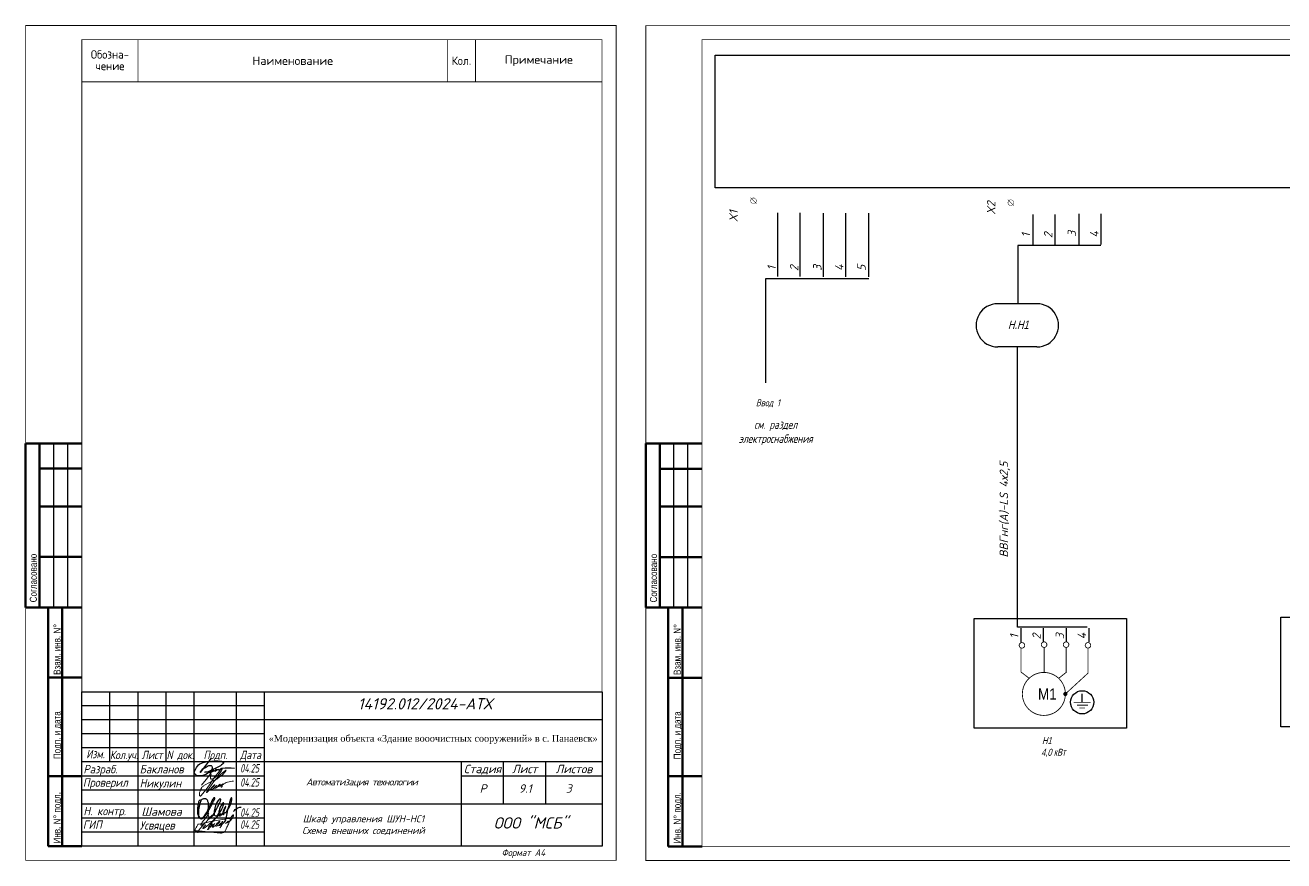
# Model space of a CAD drawing. Header units: millimetres. Extents: x 1463 to 10524, y 7125 to 13164.
# Drawn here: x 3421.7 to 3869.3, y 7928.4 to 8225.7 of the extents above; entities that cross this region are included whole.
import ezdxf
from ezdxf.enums import TextEntityAlignment as Align

# ---------------------------------------------------------------- set-up
doc = ezdxf.new("R2010")
doc.units = ezdxf.units.MM
doc.header["$LTSCALE"] = 4
doc.set_wipeout_variables(frame=1)
doc.linetypes.add('DASHED', pattern=[0.75, 0.5, -0.25])
doc.linetypes.add('SolidLine', pattern=[0])
for name, color, linetype, lineweight in [('25', 6, 'Continuous', 25), ('60', 7, 'Continuous', 60), ('SHTAMP', 7, 'SolidLine', 25), ('Логотип', 7, 'Continuous', 20)]:
    doc.layers.add(name, color=color, linetype=linetype, lineweight=lineweight)
doc.layers.add('SYMS', color=7, linetype='Continuous')
doc.layers.add('Текст', color=2, linetype='Continuous')
doc.styles.add('Geniso25.100.15', font='geniso.shx', dxfattribs={"oblique": 15, "height": 2.5})
doc.styles.add('GOST 2.304', font='ARIALN.TTF', dxfattribs={"height": 3.5})
doc.styles.add('ISOCPEUR', font='isocpeui.ttf')
doc.styles.add('SC', font='wromrusc.shx', dxfattribs={"width": 0.8, "height": 2.5})
doc.styles.add('Simplex00.10.00', font='simplex.shx')
doc.styles.add('Simplex30.100.00', font='simplex.shx', dxfattribs={"height": 3})
doc.styles.add('ГОСТ', font='isocpeur.ttf', dxfattribs={"oblique": 15})

# ---------------------------------------------------------------- blocks, each defined once
blk = doc.blocks.new('Формат А4')
at = {"color": 0, "linetype": 'Continuous', "const_width": 0.3}
for points in [[(0, 0), (210, 0), (210, -297), (0, -297)], [(20, -292), (20, -5), (205, -5), (205, -292)]]:
    blk.add_lwpolyline(points, close=True, dxfattribs=at)
at = {"color": 0, "linetype": 'Continuous', "style": 'Geniso25.100.15', "oblique": 15}
blk.add_text('Формат А4', height=2.5, dxfattribs=at).set_placement((177, -294.2500000000001), align=Align.MIDDLE_CENTER)
blk = doc.blocks.new('*U12')
at = {"color": 0, "linetype": 'Continuous', "lineweight": -2, "const_width": 0.3}
blk.add_lwpolyline([(0, -15), (185, -15), (185, 0), (0, 0)], close=True, dxfattribs=at)
at = {"color": 0, "linetype": 'Continuous', "lineweight": -2, "ltscale": 0.85, "const_width": 0.3}
for points in [[(20, 0), (20, -15)], [(130, 0), (130, -15)], [(140, 0), (140, -15)]]:
    blk.add_lwpolyline(points, dxfattribs=at)
at = {"color": 0, "linetype": 'Continuous', "ltscale": 10, "style": 'Simplex30.100.00', "width": 0.9}
for s, p in [('Обозна-', (10, -5.262612777097956)), ('чение', (10, -9.37419068301665)), ('Кол.', (135, -7.5))]:
    blk.add_text(s, height=3, dxfattribs=at).set_placement(p, align=Align.MIDDLE)
at = {"color": 0, "linetype": 'Continuous', "ltscale": 10, "style": 'Simplex30.100.00'}
for s, p in [('Наименование', (75, -7.5)), ('Примечание', (162.5, -7.5))]:
    blk.add_text(s, height=3, dxfattribs=at).set_placement(p, align=Align.MIDDLE)
blk = doc.blocks.new('Формат А3')
at = {"color": 0, "linetype": 'Continuous', "const_width": 0.3}
for points in [[(-420, 297), (0, 297), (0, 0), (-420, 0)], [(-400, 5), (-400, 292), (-5, 292), (-5, 5)]]:
    blk.add_lwpolyline(points, close=True, dxfattribs=at)
at = {"color": 0, "linetype": 'Continuous', "style": 'Simplex00.10.00', "oblique": 15}
blk.add_text('Формат А3', height=2.5, dxfattribs=at).set_placement((-33.66666878915612, 2.749999999999886), align=Align.MIDDLE_CENTER)
blk = doc.blocks.new('Клеммное соединение')
at = {"linetype": 'Continuous'}
blk.add_wipeout([(-8.673617379884035e-19, -1), (-0.43588989435403386, -0.9000000000000341), (-0.5999999999999659, -0.8000000000000114), (-0.7141428428543009, -0.6999999999999886), (-0.8000000000000115, -0.6000000000000227), (-0.8660254037844196, -0.5), (-0.9165151389911442, -0.4000000000000341), (-0.9539392014169152, -0.30000000000001137), (-0.9797958971132631, -0.19999999999998863), (-0.9949874371066016, -0.10000000000002274), (-0.9949874371066016, 0), (-0.9949874371066016, 0.0999999999999659), (-0.9797958971132631, 0.19999999999998863), (-0.9539392014169152, 0.30000000000001137), (-0.9165151389912013, 0.39999999999997726), (-0.8660254037844196, 0.5), (-0.8000000000000115, 0.5999999999999659), (-0.7141428428543009, 0.6999999999999886), (-0.5999999999999659, 0.8000000000000114), (-0.43588989435409087, 0.8999999999999773), (-8.673617379884035e-19, 1), (0.43588989435409076, 0.8999999999999773), (0.599999999999966, 0.8000000000000114), (0.7141428428543007, 0.6999999999999886), (0.8000000000000114, 0.5999999999999659), (0.8660254037844197, 0.5), (0.9165151389912012, 0.39999999999997726), (0.9539392014169151, 0.30000000000001137), (0.979795897113263, 0.19999999999998863), (0.9949874371066015, 0.0999999999999659), (1, 0), (0.9949874371066015, -0.09999999999999432), (0.979795897113263, -0.19999999999998863), (0.9539392014169151, -0.30000000000001137), (0.9165151389911443, -0.4000000000000341), (0.8660254037844197, -0.5), (0.8000000000000114, -0.6000000000000227), (0.7141428428543007, -0.6999999999999886), (0.599999999999966, -0.8000000000000114), (0.43588989435403397, -0.9000000000000341)], dxfattribs=at)
at = {"color": 0, "linetype": 'Continuous', "lineweight": -2, "const_width": 0.15}
blk.add_lwpolyline([(-1.06066017177983, -1.060660171779773), (1.06066017177983, 1.06066017177983)], dxfattribs=at)
blk.add_lwpolyline([(-1, 0, 1), (1, 0, 1)], format="xyb", close=True, dxfattribs=at)
blk = doc.blocks.new('A$C7B7E4D35')
at = {"linetype": 'Continuous', "ltscale": 0.6}
for points in [[(21.61224234520205, 15.35618088219417), (7.710578484136022, 15.35618088219417)], [(21.61224234520205, -8.285545845865272e-06), (7.710578484136022, -8.285545845865272e-06)]]:
    blk.add_lwpolyline(points, dxfattribs=at)
for centre, start, end in [((7.678143692696722, 7.67808629832416), 89.75796526280425, 270.2420347371958), ((21.64467713664044, 7.67808629832416), 269.7579652628042, 90.24203473719578)]:
    blk.add_arc(centre, 7.678163091166375, start, end, dxfattribs=at)
blk = doc.blocks.new('A$C67075CCA')
at = {"layer": 'Логотип', "color": 145, "lineweight": 15}
for points in [[(14.68388424206253, 5.880802581166904), (14.58601056237356, 5.718700878941831), (14.3245208264953, 5.5352122496368), (13.90095079512332, 5.392738670256563), (12.32326489848225, 5.250176381966241), (10.52398990196471, 5.007064479865392), (7.584614627310714, 4.530999725532411), (4.569795226542738, 3.919753926318947), (2.686220284154416, 3.510501120842207), (0.9949898234965815, 3.206882223406637), (0.9671909763786459, 3.204909081387598), (0.912976181829066, 3.089994627845215), (0.7495634456229539, 2.638362192625038), (0.3873199559481293, 2.006484922856203), (0.1710552222394028, 1.504223490348068), (-0.001956591711035571, 1.077571338324049), (0.06292285538501119, 0.8345416364466018), (0.5819582972362412, 0.8669455817344556), (0.9387951213473684, 0.8237403026475363), (2.50430866749133, 0.6644886757468385), (6.628207275550324, 0.2672344657538019), (7.37321378790341, 0.1714157132677201), (8.977475508671574, 0.01418166700517531), (9.725442775523732, 0.04135049608237296), (10.43261180328994, 0.4420907810809354), (10.99838750061568, 1.487947453339018), (11.66164710229444, 2.813004731261799), (12.30432308537451, 4.370334030350875), (12.76184026841108, 5.659768368569814), (13.17363514505928, 6.183293343658647), (13.36616257429944, 6.429029536988878), (13.50521023703791, 6.471766302856793), (13.60682192830816, 6.439713714428535), (13.64960587642653, 6.348898178137006), (13.59612597500782, 6.16726704944449), (13.3180307844479, 5.440742646893284), (12.94367174435089, 4.906533494364851), (12.30726157856154, 4.308219277198589), (12.02249271649126, 4.044424283924286), (11.7400023334358, 3.856304892406456), (11.47096385410907, 3.654748429549215), (11.50511351625454, 3.768603930997926), (11.6043593022664, 3.930526756559289), (11.70029692239459, 4.029663143729522), (11.80615904017378, 4.155235964402436), (11.84254926964508, 4.267590540269339), (11.83593280296071, 4.307245106359289), (11.73337885106523, 4.270895101470842), (11.59443466969839, 4.089145020919148), (11.50180535037089, 3.973485883850742), (11.21730079078696, 3.765299425905766), (11.06512381096849, 3.639726605232852), (10.84678310872584, 3.504240213174171), (10.75415365448129, 3.434844708489379)], [(4.87814058993871, 7.150528403832766), (4.100253645916894, 5.861571561983624), (2.99390236280118, 4.52332600807523), (2.396422783105379, 3.681436683289292), (2.239639768628507, 3.432944294221443), (2.063583427697978, 3.037551043416045), (2.093342397553243, 2.829468008238109), (2.395183087489329, 2.914399878128336), (3.206071551951169, 3.307483178689097), (4.289519380122613, 4.428046758471226), (5.38255514744128, 5.749737118879864), (5.814344895929565, 6.13281883223641), (6.331770535624912, 6.544666870672074), (6.552295166181551, 6.535089423203033), (5.842780840531759, 5.788046985511357), (5.181206395179146, 5.146356777000449), (4.557984260098181, 4.715370796585034)], [(3.849424852584065, 2.957095695146336), (3.530521322184029, 2.67701428554517), (3.079056550814045, 2.239576179277719), (2.826236345288777, 1.901350877362177), (2.754001974487153, 1.707435025316443), (2.79011925216841, 1.648809263334783), (2.949289746545361, 1.641452269450326), (3.345068247206484, 1.850192943893774), (4.301268712058175, 2.561808827163304), (5.359644310060673, 3.528069035440581), (7.271633115257515, 5.236120622227247), (8.027862390460996, 6.024433301063937), (8.987427954340092, 6.807120278181685), (9.20318814506831, 6.982941225748846), (9.24334546101585, 7.013298170477924), (9.252960715177409, 6.987228545596565), (9.20625831576541, 6.90078697604315), (8.52527802922745, 6.440939474079187), (7.951699087059438, 5.915738379304571), (7.420869618785531, 5.364596838790021), (7.060877478098433, 5.004307846973006), (6.349783864762742, 4.18856129485323), (5.737824928186853, 3.390456637531202), (5.12663413410823, 2.67027448089209), (4.850191239781992, 2.311294780694084), (4.822546968805455, 2.180129135766947), (5.105900930875862, 2.483881183876406), (5.520565180084816, 3.04306099816813), (5.845385548620015, 3.263971606522375), (5.99632997878652, 3.237629500386049), (5.99632997878652, 3.105205222326788), (5.907949666109658, 2.850543166848638), (5.338541615891387, 2.133351779815257), (5.01363413460777, 1.706313170098724), (4.705827144213288, 1.415926903210675), (4.560473802180155, 1.300626498543579), (4.410845291284488, 1.3347895842507), (4.457871410528327, 1.445819631987604), (4.979349362177572, 2.244510929938315), (5.355336104795754, 2.859083957464236), (5.722247618467833, 3.191810203877878), (5.880241167937271, 3.250698008396), (6.021727958957257, 3.238920447492376), (6.009937285378385, 3.116433752690398), (5.899106061102572, 2.800794920909482), (5.693906814626189, 2.529776468114846), (6.007687857037183, 2.73696238754394), (6.372280547466801, 2.961692492295469), (6.659479836046017, 3.099545287751482), (6.898191098432648, 3.349170661553046), (7.013816845964868, 3.434863022788193), (6.506555621024205, 2.861097171784479), (6.323833124673854, 2.658941716853974), (6.170908725091209, 2.442848116556092), (6.092581629609498, 2.282640728675688), (6.126150490279315, 2.114981937912603), (6.37605131136894, 2.152239412857625), (6.939052145120684, 2.574086909267976), (7.696513364382099, 3.080490404947284), (8.143833082329422, 3.431993987061446), (8.53915553298799, 3.776740341073264), (8.693922034988958, 3.968940482276082), (8.739933622923985, 4.102645038457297), (8.739933622923985, 4.219636438766202), (8.664641816127869, 4.236349517883298), (8.497326833461642, 4.123536368164821), (8.15851397972051, 3.797631670780788), (7.627288812860797, 3.179248357491588), (7.393047800215925, 2.732173932452952), (7.351219100689605, 2.498191131835142), (7.409779353850809, 2.43551714271257), (7.861529825505698, 2.602647780372706), (8.907248605590212, 3.212674515725723), (9.493913100664429, 3.635224246221128), (9.774165701244385, 3.8399592159505), (9.857823284857943, 4.073942093323581), (9.828543065996882, 4.124081253919485), (9.502278877481928, 3.852494044477112), (9.167648912149474, 3.555837177981516), (8.648972225955049, 3.083693172644871), (8.43146276694506, 2.778679804968363), (8.448194320579944, 2.65751015406903), (8.582046380537264, 2.665866655249886), (8.849750315891015, 2.787036382904546), (9.042162629009596, 2.912384284394307), (9.305683675954612, 3.07115842087353), (10.07533274386793, 3.597619837396508), (10.49362029281392, 4.019624605381921), (10.77865431282575, 4.427341070398484), (10.95255922725696, 4.694592373898956), (10.77196564097522, 4.547604087893944), (10.55124002359025, 4.253627669394461), (9.501121311469745, 2.904008594392678), (8.826439904145587, 1.858470003356672)], [(0.9789630840809025, 0.04674758862074668), (0.9482573167698831, 0.2228320370747383), (1.027903469057861, 0.5032752710803834), (1.34018587689954, 1.015072053481504), (2.078870976792217, 1.967719175015247), (2.481087146469605, 2.415263649407564), (3.01610633190586, 3.021984764983642), (3.287025522407475, 3.359212425414171), (3.478997813551814, 3.504515985240118)]]:
    blk.add_spline(points, degree=3, dxfattribs=at)
blk = doc.blocks.new('Подпись Шамова')
for points in [[(107.0392747300211, 384.7098171616672), (99.14237667736597, 387.3402194819064), (85.86079111020081, 380.7449931331794), (75.41052373044658, 363.8848221390508), (65.42214942886494, 338.1309285252355), (55.41903926455416, 284.1729902146035), (48.47590722725727, 215.243182557635), (45.6069871832151, 133.8748675466632), (48.95965003315359, 94.11810148472432), (69.0461554073263, 31.98908628191566), (78.13310141302645, 24.58144018251915), (108.4930438136216, 13.82894992787624), (122.0561351733049, 16.49099583335919), (163.3643154891906, 37.65938235475915), (190.5179374013096, 65.37095910689095), (216.9246035102988, 101.8958603326464), (243.9994647764834, 149.400382435706), (265.4868933814578, 205.7723747025011), (270.8847923591966, 234.4121632875176), (273.9661120806122, 269.7249980011838), (273.389380899258, 296.1645026279148), (270.4040983525338, 326.1853579097078), (259.6123654627008, 362.3279577466892), (248.4425814724527, 381.2834028756479), (235.8103901341092, 396.930804167001), (222.041504828725, 405.109381760878), (205.2868288432946, 412.1335544869071), (179.481284309295, 412.0372173496871), (155.5055274266051, 406.7452379178139), (137.4444409854477, 399.0310006372747), (122.6155898259021, 385.3677693370846), (113.5647212773329, 370.7421042526839), (98.14237054088153, 330.932598882122), (90.72769089450594, 301.0080807374907), (80.99135065998416, 261.3682787424186), (75.69558645528741, 230.9625437057111), (70.30022814357653, 192.9637545999722), (67.31545372994151, 136.7169302924303), (68.95062636584044, 82.55905140261166), (70.0182142178528, 66.90508699731436), (89.46853682631627, 27.07003236166202), (93.81917328003328, 19.11788219970185), (109.8990483764792, 9.688328203803394), (127.4240542922635, 5.165873884863686), (149.955696622259, 11.61272697849199), (175.0869484004797, 30.27939509280259), (198.0469470175449, 54.98436245613266), (219.2305119693046, 83.85057847306598), (236.2179129600991, 109.9033281694283), (268.2282719925279, 163.4611509248498), (302.4154736513738, 225.5538346039248), (343.6804626453668, 303.9952351814136), (376.9210121536162, 367.3475679488038), (394.0816865653032, 403.6905771587626), (398.1137235029601, 416.1865117600537), (398.6589504260337, 425.1962608587928), (395.5435857801931, 432.3566181996721), (388.9622445809655, 435.0416350040468), (378.487078674254, 432.7846269892761), (368.933666391531, 421.1383812501444), (358.4310612920672, 403.6917491434142), (337.7266659473535, 370.0841520772083), (320.4602998301852, 333.4961980780354), (309.3606382213766, 304.8779740103055), (297.4555854914943, 272.2121837987797), (286.7949509670725, 240.2301294247154), (277.5667439319659, 206.0660740526509), (270.5799124395708, 180.4889157221769), (261.2698959592963, 144.6348585029482), (258.8674421922769, 113.4896011599922), (258.8018930095714, 82.16362378594931), (262.208926111809, 58.81042350345524), (275.1363428389886, 37.98003735154634), (287.9021732087713, 30.7134982025018), (305.3540079437662, 31.35949613468256), (331.8551868277136, 50.41385676700156), (372.8991378799547, 97.8879072695272), (404.898317981977, 145.301248967764), (463.3295708529186, 256.8015234041959), (504.9126512297662, 345.3299613591516), (517.4742120533483, 385.9598559759324), (518.2892577052116, 399.9678851564531), (512.4208273848053, 407.6232888081577), (501.8262501762947, 408.1120064019924), (487.8083796030842, 402.0851926024188), (470.2041049082763, 382.8651133423555), (440.8644939721562, 337.0948941057432), (419.5015580009203, 290.2476209873566), (399.6035700438078, 227.1278099720366), (385.413950449205, 162.057347726135), (381.6624030376552, 113.2659864911693), (384.5963641313137, 91.11383606510935), (390.7905078325421, 75.80279436474666), (402.5263522069436, 64.5639304855722), (416.5442227801541, 60.49175266432576), (436.7562370545929, 64.88974221481476), (457.7832969808951, 83.78400974569377), (473.5938614817569, 99.90958076907555), (541.2350285926368, 196.6037044869154), (560.128437214531, 241.4215690070996), (574.9999715627637, 291.396165932063), (579.6509147373727, 315.6839067644323), (577.6895205874462, 325.4816983334022), (572.2194666954456, 327.9569298876449), (564.8916778261773, 327.3381219991134), (556.9444745867513, 321.6657163539203), (552.3001371438149, 313.2086752101313), (528.34419745591, 278.2010252960608), (507.3837029786082, 241.6428397066775), (493.543679025257, 202.2840796276578), (479.5415605813032, 149.1880188193754), (476.8992679441581, 118.0329168054741), (482.7123117458541, 83.70947152271401), (489.2484290903667, 69.54439640085911), (499.5554029080085, 65.07093103975058), (518.6068409548607, 67.56772711133817), (531.9326341103297, 82.54873793781735), (558.8164372935425, 112.8740748284035), (582.0172910471447, 149.5482868969557), (598.1749105232302, 184.1708226591581), (610.1475449686404, 218.8997746264213), (619.3488209442003, 245.5436733739334), (621.3356217540568, 252.7532540695393), (620.6039099468617, 257.0373267132672), (617.6760464516701, 257.6641040973482), (616.002763825818, 255.8878441808629), (612.6572148406412, 251.290617242048), (578.8841417393414, 193.4051240144181), (564.4501100758789, 153.9429948903853), (558.9094256691169, 123.3902929801261), (555.9841028398369, 100.0595948026748), (560.584740827675, 94.10403766907984), (567.9043995656539, 92.53662541497033), (572.6092048593564, 94.521967390785), (579.5101618410554, 98.28333488618955), (595.7170702375006, 116.4640981698176), (607.7420424023876, 139.7645591436303), (610.161772698164, 143.0426001744927), (609.8355511841364, 138.1411260238383), (611.1709252322325, 130.3999330966617), (620.1196590077598, 131.0006924218033), (630.6715530274669, 140.4768914062297), (632.9556117589818, 149.0365984042292), (688.7613403883297, 231.7726194871357), (730.27175771771, 320.3123084945837), (742.3597383993911, 387.297559241124), (748.6783747344743, 421.0647806149209), (743.0523239502218, 428.3535874720546), (735.5095947375521, 428.7609693320701), (725.7930716976989, 425.9090619152994), (716.0760405247565, 409.8163064617547), (698.5627216725843, 343.2513294062228), (679.7612851597369, 266.3168666755664), (658.8770106624579, 193.5516220941208), (642.6909357272089, 127.2161196305533), (622.4992467807606, 22.28435029316461), (608.7395078729605, -29.66363436431857)], [(777.408733964432, 150.2205372849712), (800.4302166986745, 185.5694691254757), (852.6495412063086, 219.5160041488125), (894.4810987176606, 237.7516163134715), (934.9086841989774, 243.0820368414279)]]:
    blk.add_open_spline(points, degree=3)
blk = doc.blocks.new('A$C29F847F9')
at = {"color": 152, "ltscale": 1.2, "true_color": 0x2776bb}
for points in [[(72.3719953986656, 39.99482972935584), (68.42893887844548, 34.92163843955859), (69.45758793818891, 36.24511260823658), (70.34022863314749, 36.76752341278188), (71.04810665882155, 37.18649698948707, -0.1618411919372011), (72.2115233941804, 37.43875747533821, -0.1860987949330312), (72.47542709143454, 37.3029170430018, -0.07551416279465892), (72.68334482655337, 36.98327100517781, -0.2162587659984568), (72.68334482655337, 36.2641065646676, -0.1203336897497516), (71.72371099333395, 35.04150787844264, -0.1095821167066145), (69.07669610899029, 33.77096141666334, -0.1492619793906203), (67.29336924704694, 33.89083085554739, -0.2211893926104137), (66.437659136398, 34.76982701376619, -0.1699104971179076), (66.437659136398, 35.30520324638928, -0.0861609893816084), (67.49327392543637, 37.19903599516692, -0.173053866630003), (69.54092622446478, 38.4479398470794, -0.05979055050741171), (73.55543250052142, 39.07122613408137, -0.04243984006288286), (76.04253770014475, 38.92740020501878, -0.1621345897296154), (76.72227686763654, 38.5198615104091, -0.3702700499931855), (76.72227686763654, 38.25616614246246, -0.1023033055786536), (75.24281355163112, 37.11347461629703, -0.004185570086249226), (71.29258745434345, 35.22767955703239, -0.08834622881763013), (70.48453394423268, 35.01203635021739, -0.04230269009755831), (70.21852154783119, 35.01203635021739, -0.2466833895341327), (70.03787632158492, 35.12738241404804, -0.460105188437467)], [(72.58544578964165, 36.06633465604818, 0.02245223893002721), (72.3169641479937, 35.70892186298965, 0.0973446168791881), (71.80630170961376, 35.01302801320708, 0.6349904357007061), (71.9673008888858, 34.88146738957585, -1.190142552240887)], [(71.9673008888858, 34.88146738957585), (72.20642737126036, 34.98028573687043, 0.1885118552565474), (73.18630471621873, 35.92008649434865, 0.4539260233322938), (73.13604738673894, 36.03304908748032, 0.3108238628408958), (73.03556787275738, 36.00166382365569, -0.1742947273862586), (72.94556156450562, 35.94519122588827, 0.3344220782329698), (72.40960053331219, 35.32178315571582, 0.590757688696994), (72.56321926559758, 35.23347295661733, 0.04500883246344633), (73.65197577610525, 35.70110294903498, 0.07665034663182028), (74.17454656775953, 35.97273162091733, 0.4826444565656166), (74.21341692189162, 36.09352313240743, 0.366251260312467), (74.04763802457455, 36.0432788741382, 0.06040946570698746), (73.68880772106786, 35.56390550418291, 0.3575988117965997), (73.70223310558504, 35.40998896923338, 0.358336513329371), (73.81568111926754, 35.3993242426659, -0.01114650061263875), (74.31839499403577, 35.73121818832442, -0.05192227180198825), (75.05267917925812, 36.12673514385096, -0.4785572868539202), (75.22010989090631, 35.99028579564037, -0.2653139155533566), (75.13548076545703, 35.79144866690331, 0.591196264929323), (75.16398334881524, 35.65381628214163, 0.2809524216032055), (75.4033558460942, 35.75799308911519, -0.01319254148516011), (75.6910878436247, 36.02852571242693, -0.4325767302454434), (75.85208702289674, 35.94872293794833, -1.613203734680685)], [(72.85246249751071, 36.13611244828644), (72.58544578964171, 36.0663346560483, 2.562070349221241)], [(75.85208702289674, 35.94872293794833), (75.81929675128049, 36.06854018404556, -0.01095886305471684), (75.78678763955395, 36.19844803602246, -0.2347235586734107), (75.81929675128049, 36.33256610632088, -0.184072772484214), (76.0122778674995, 36.41955408809372, -0.003336943746390474), (76.21432639000705, 36.44091833641869, -0.05808247942074003), (80.62618187384214, 36.45969034288646, 0.07499701684084942)]]:
    blk.add_lwpolyline(points, format="xyb", dxfattribs=at)
blk = doc.blocks.new('A$C79DB0C6F')
at = {"color": 152, "lineweight": 20, "true_color": 0x2956c7}
for points in [[(612.8138903388754, 745.9757953751832, -0.7331204716028068), (606.988781189546, 741.4178813224426), (578.4931074301712, 718.6761949396459), (540.1023249537684, 673.4704500163207), (510.1332635264844, 638.8715308851097), (451.5705569665879, 561.7948307961924), (361.3859991854988, 438.9780423268676), (271.6569446735084, 309.6791845770786), (180.0384422452189, 179.5914310890948), (131.5616977270693, 118.5241224889178), (96.68388878414407, 71.17235040152445), (34.73798895161599, 2.485780035378411, -0.1009878329186901), (31.43172499118373, 0.6754571475321427, -0.1618344094237022), (22.80202201427892, 0.7212207374395803, -0.001468874545236815), (15.76462374813855, 2.97253014810849, -0.1753593532680563), (8.363263755571097, 9.037470325129107, -0.04519414483065146), (3.09705239860341, 19.293441709131, -0.08642184516115385), (0.9862146251834929, 30.68988435098436), (0.0001391135156154633, 75.00866240193136), (4.348139907233417, 97.06538672163151), (16.8906583650969, 131.5012410526397), (39.13270484562963, 191.018160404521), (66.26159059023485, 238.0350003358908, -0.08735434155133112), (123.8995729112066, 285.9402012965875), (296.8546729790978, 376.3452011416666), (389.8180551701225, 422.4480084951501), (471.7068550963886, 467.3487233477645), (541.9701428269036, 515.2521455630194), (628.547572767362, 585.2576284571551), (700.2524392786436, 662.3357707685791), (720.7908017458394, 689.3485992525239, 0.09812596055621371), (728.3574998993427, 704.8366272870917, 0.4558271485878426), (726.4985885149799, 707.5739656994119, 0.1511504678237121), (722.6878837947734, 706.8759299820522, 0.05119623130318005), (708.872647785116, 697.75531453453), (633.8265757332556, 637.6369883767329), (577.9485392766073, 589.6080927989678), (485.1289332569577, 495.6285443474771), (396.8618152136914, 394.8748765480705), (262.3751113074832, 219.2777902885573), (198.5957472003065, 129.90830623894), (191.1919105509296, 107.1392176277004, 0.1149269045620442), (190.7491308371536, 101.9753397640307, 0.2344949910494541), (192.6742047076114, 99.18536022840999, 0.374813290733437), (198.0626302463934, 100.339859384927), (243.1981692234986, 133.4316559445579), (304.7928989385255, 191.5763005338376), (350.6702211718075, 233.1772101770621), (381.4955778499134, 259.9801952790003), (406.8536229482852, 288.2304507163353), (414.9839745881036, 299.2598477174761, 0.1188415060086886), (418.0808878731914, 306.6122983107343, 0.2547391984294479), (416.7258292664774, 310.4825025411556, 0.2456421810908016), (413.5500299404375, 310.1125724554295, 0.0224029620732674), (406.3930302574299, 304.7907712218584), (400.9740681867115, 299.6593433656963), (384.4334466974251, 284.8369010408642), (371.3154615010135, 270.7737888920819), (333.2733044316992, 222.4751976963598), (321.5065607754514, 199.8041802188382), (318.6068625929765, 186.6785127317999, 0.2125821804551482), (320.3130913171917, 178.3258807957172, 0.2634186489652259), (327.6456760591827, 174.9164666720899, 0.1091358674417373), (338.217677901499, 178.1556985339848, -0.005821156949496621), (353.3956066509709, 186.5083304701839), (381.5324761592783, 209.5204335822491), (422.7809690870345, 242.8588501991471), (450.8834849973209, 265.4959754464217), (471.8926189993508, 281.8601536841597), (471.8926189993508, 281.8601536841597), (473.2260475619696, 283.3953995956108, 0.3901757530887486), (473.1675192094408, 285.4231645101681, 0.2714088053279156), (470.2118373848498, 286.2344146980904, 0.03460846759694877), (466.6759614525363, 285.0178999716882, 0.08131482088667634), (452.5324577237479, 276.0948690144578, 0.01644696543478683), (418.6445413590409, 244.0155126894824, 0.1228853153632402), (408.7023554886691, 227.2540021373425, 0.1742463810228255), (409.0000866753981, 221.7663453097921, 0.1819955792228743), (414.4903006544337, 215.9815906354925, 0.3247973377242941), (440.6817386043258, 220.6565550524974), (510.1536212149076, 263.0557348807342), (549.1754920184612, 296.4366970630363), (565.6855769758113, 313.3143065308686, 0.2573757713531911), (567.4681470296346, 319.7408502427861, 0.4324285751980581), (561.3990112990141, 323.2259810506366, 0.07008473145320568), (552.2316899276339, 318.9663767298916, 0.07952839316480233), (545.6459778635763, 313.0294675759505, 0.004304079588150072), (533.37919849623, 297.5407184300711, -0.01346969211321969), (516.40470378194, 276.8967447559116, 0.2212937039156548), (513.1731357388198, 265.6387555830879, 0.1547836310104075), (515.1743360143155, 261.6315401062602, 0.2513350341725383), (518.2636151663028, 260.6486654339824, 0.05477281423210083), (525.9193782047369, 262.9655959710944, 0.03558765426837603), (554.0766054014675, 277.4267615454737, -0.002299081091803051), (605.909823726397, 308.5679520973936, 0.06057766760929928), (637.1308829649352, 332.6696543508442), (627.7843345850706, 324.1407872326672), (623.5675733438693, 300.1064323581522), (621.5852434760891, 262.3129902641522, -0.1523662212739757), (616.0657653207891, 250.1536118900403, -0.1708990261375065), (608.1517141158693, 245.0777096023085, -0.1412359127375989), (598.8100800407119, 245.2666407572106, -0.1756129553679475), (586.5102194305509, 254.4882117836969, -0.2915566389015807), (598.446186367888, 278.0728772507282, 0.04956310901584354), (614.0783460307866, 288.5744207960088, -0.05736953772584748), (647.5629257024266, 319.4855768503621, -0.04591416848218132), (729.2481487486511, 368.3531248446088, -0.0290699897573729), (899.2870100126602, 410.5482301810989, -0.09752024543337924), (930.1861633099616, 409.3757032427238, -2.988941884174036)], [(55.82728135026991, 302.5856129328022), (180.1453201072291, 452.5464721387252), (301.3524496685714, 608.7326850099489, -0.6463360465145536), (318.0114002195187, 604.7132107447833, -0.1341753267174854), (315.49977046391, 573.5049568439135), (301.1119744791649, 515.1346044247039, 0.1473990624257637), (302.5230167279951, 487.5001780189341, 0.1152092951463189), (313.8062652945518, 470.0168350773165, 0.2612531265308972), (329.886294092983, 465.7875174302608, 0.001939536563790735), (381.2271108399145, 479.3227761234157), (452.9128920179792, 525.5207701656036), (511.9081994476728, 572.4434810423991), (534.0013803350739, 596.490378838731), (603.7951688864268, 692.5344688799232), (620.0024332352914, 735.8054722436937, 0.5177611872472627), (612.8138903370127, 745.9757953751832, -0.712165985706532)]]:
    blk.add_lwpolyline(points, format="xyb", dxfattribs=at)

msp = doc.modelspace()

# ---------------------------------------------------------------- linework, layer by layer
at = {"ltscale": 1.2}
for points in [[(3759.127819761517, 8014.667502539299), (3813.349934893611, 8014.667502539299), (3813.349934893611, 7975.618704821879), (3759.127819761517, 7975.618704821879)], [(3868.173096968878, 8015.098168834575), (3920.211856581271, 8015.098168834575), (3920.211856581271, 7976.04937111716), (3868.173096968878, 7976.049371117155)]]:
    msp.add_lwpolyline(points, close=True, dxfattribs=at)
at = {"color": 0, "linetype": 'DASHED', "const_width": 0.2984767500000001}
for points in [[(3776.124840327973, 8004.084831830422, 1), (3776.124840327973, 8006.044829155421, 0.9999999999999999)], [(3784.009617796159, 8004.338958661659, 1), (3784.009617796159, 8006.298955986658, 0.9999999999999999)], [(3791.831343229043, 8004.338958661659, 1), (3791.831343229043, 8006.298955986658, 0.9999999999999999)], [(3799.608258829596, 8004.0980524435, 1), (3799.608258829596, 8006.0580497685, 0.9999999999999999)]]:
    msp.add_lwpolyline(points, format="xyb", close=True, dxfattribs=at)
msp.add_lwpolyline([(3775.797967709377, 8004.001020286275), (3775.797967709377, 8004.236133954473)], dxfattribs=at)
at = {"linetype": 'Continuous', "const_width": 0.2984767500000001}
for points in [[(3775.797967709377, 8004.140951891743), (3775.797967709377, 7995.48524452203)], [(3784.048626504797, 8004.429707451011), (3784.048626504797, 7995.633266752363)], [(3794.55918279445, 7984.793866403665), (3800.528717794454, 7984.793866403665)], [(3795.691517331417, 7983.798943903665), (3799.671207331417, 7983.798943903665)], [(3796.549027794454, 7982.751047744141), (3798.53887279445, 7982.751047744141)]]:
    msp.add_lwpolyline(points, dxfattribs=at)
at = {"color": 0, "linetype": 'Continuous', "const_width": 0.2984767500000001}
for points in [[(3791.831343229043, 8004.338958661659), (3791.831343229043, 7995.286116817852), (3791.831343229043, 7995.286116817852)], [(3799.608258829596, 8004.0980524435), (3799.608258829596, 7995.104065931569), (3799.608258829596, 7995.104065931569)]]:
    msp.add_lwpolyline(points, dxfattribs=at)
at = {"linetype": 'ByBlock', "const_width": 0.3}
for points in [[(3775.762076654164, 7995.595579141492), (3778.684443290547, 7993.352249731683)], [(3791.96523899607, 7995.544021844938), (3789.192755105001, 7993.325443404686)], [(3799.629667390845, 7995.187727685507), (3791.574415294452, 7987.778633903665)]]:
    msp.add_lwpolyline(points, dxfattribs=at)
at = {"linetype": 'ByBlock', "const_width": 0.2999999999999998}
msp.add_lwpolyline([(3776.274415294452, 7987.778633903666, 1), (3791.574415294452, 7987.778633903666, 1)], format="xyb", close=True, dxfattribs=at)
at = {"linetype": 'Continuous', "const_width": 0.7461918750000002}
msp.add_lwpolyline([(3791.201319356949, 7987.778633903665, 0.9999999999999999), (3791.947511231954, 7987.778633903665, 1)], format="xyb", close=True, dxfattribs=at)
at = {"ltscale": 1.2}
msp.add_lwpolyline([(3797.543950294452, 7984.793866403665), (3797.543950294452, 7987.76383969458)], dxfattribs=at)
msp.add_circle((3797.543950294452, 7984.793866403665), 4.120477405266229, dxfattribs=at)
at = {"layer": '25', "color": 7}
for p, q in [((3431.81226951301, 8018.577065478758), (3431.81226951301, 8076.903905478799)), ((3436.81226951301, 8018.577065478758), (3436.81226951301, 8076.903905478799)), ((3652.36617317765, 8018.545016953962), (3652.36617317765, 8076.871856954003)), ((3657.36617317765, 8018.545016953962), (3657.36617317765, 8076.871856954003))]:
    msp.add_line(p, q, dxfattribs=at)
at = {"layer": '60', "color": 7, "ltscale": 100}
for p, q in [((3421.81226951301, 8076.903905478799), (3441.81226951301, 8076.903905478799)), ((3421.81226951301, 8076.903905478799), (3421.81226951301, 8018.577065478758)), ((3426.81226951301, 8076.903905478799), (3426.81226951301, 8018.577065478758)), ((3642.36617317765, 8076.871856954003), (3662.36617317765, 8076.871856954003)), ((3642.36617317765, 8076.871856954003), (3642.36617317765, 8018.545016953962)), ((3647.36617317765, 8076.871856954003), (3647.36617317765, 8018.545016953962)), ((3426.81226951301, 8067.93054547877), (3441.81226951301, 8067.93054547877)), ((3647.36617317765, 8067.898496953974), (3662.36617317765, 8067.898496953974)), ((3426.81226951301, 8054.470505478837), (3441.81226951301, 8054.470505478837)), ((3647.36617317765, 8054.438456954042), (3662.36617317765, 8054.438456954042)), ((3426.81226951301, 8036.523785478743), (3441.81226951301, 8036.523785478743)), ((3647.36617317765, 8036.491736953947), (3662.36617317765, 8036.491736953947)), ((3421.81226951301, 8018.577065478758), (3441.81226951301, 8018.577065478758)), ((3441.81226951301, 8018.577065478758), (3428.81226951301, 8018.577065478758)), ((3642.36617317765, 8018.545016953962), (3662.36617317765, 8018.545016953962)), ((3662.36617317765, 8018.545016953962), (3649.36617317765, 8018.545016953962))]:
    msp.add_line(p, q, dxfattribs=at)
at = {"layer": '60', "color": 7, "lineweight": 60}
for p, q in [((3429.81226951301, 7933.577065478758), (3429.81226951301, 8018.577065478758)), ((3429.81226951301, 8018.577065478758), (3441.81226951301, 8018.577065478758)), ((3434.81226951301, 7933.577065478758), (3434.81226951301, 8018.577065478758)), ((3650.36617317765, 7933.545016953962), (3650.36617317765, 8018.545016953962)), ((3650.36617317765, 8018.545016953962), (3662.36617317765, 8018.545016953962)), ((3655.36617317765, 7933.545016953962), (3655.36617317765, 8018.545016953962)), ((3429.81226951301, 7993.577065478758), (3441.81226951301, 7993.577065478758)), ((3650.36617317765, 7993.545016953962), (3662.36617317765, 7993.545016953962)), ((3429.81226951301, 7958.577065478758), (3441.81226951301, 7958.577065478758)), ((3650.36617317765, 7958.545016953962), (3662.36617317765, 7958.545016953962)), ((3441.81226951301, 7933.577065478758), (3429.81226951301, 7933.577065478758)), ((3662.36617317765, 7933.545016953962), (3650.36617317765, 7933.545016953962))]:
    msp.add_line(p, q, dxfattribs=at)
at = {"layer": 'SHTAMP', "color": 0}
for points in [[(3441.81226951301, 7988.577065478758), (3626.81226951301, 7988.577065478758), (3626.81226951301, 7933.577065478758), (3441.81226951301, 7933.577065478758), (3441.81226951301, 7988.577065478758)], [(3451.81226951301, 7963.577065478758), (3451.81226951301, 7988.577065478758)], [(3461.81226951301, 7933.577065478758), (3461.81226951301, 7988.577065478758)], [(3471.81226951301, 7963.577065478758), (3471.81226951301, 7988.577065478758)], [(3481.81226951301, 7933.577065478758), (3481.81226951301, 7988.577065478758)], [(3496.81226951301, 7933.577065478758), (3496.81226951301, 7988.577065478758)], [(3506.81226951301, 7933.577065478758), (3506.81226951301, 7988.577065478758)], [(3506.81226951301, 7983.577065478758), (3441.81226951301, 7983.577065478758)], [(3506.81226951301, 7978.577065478758), (3441.81226951301, 7978.577065478758)], [(3626.81226951301, 7978.577065478758), (3506.81226951301, 7978.577065478758)], [(3506.81226951301, 7973.577065478758), (3441.81226951301, 7973.577065478758)], [(3506.81226951301, 7968.577065478758), (3441.81226951301, 7968.577065478758)], [(3626.81226951301, 7963.577065478758), (3441.81226951301, 7963.577065478758)], [(3576.81226951301, 7933.577065478758), (3576.81226951301, 7963.577065478758)], [(3591.81226951301, 7948.577065478758), (3591.81226951301, 7963.577065478758)], [(3606.81226951301, 7948.577065478758), (3606.81226951301, 7963.577065478758)], [(3506.81226951301, 7958.577065478758), (3441.81226951301, 7958.577065478758)], [(3626.81226951301, 7958.577065478758), (3576.81226951301, 7958.577065478758)], [(3506.81226951301, 7953.577065478758), (3441.81226951301, 7953.577065478758)], [(3506.81226951301, 7948.577065478758), (3441.81226951301, 7948.577065478758)], [(3626.81226951301, 7948.577065478758), (3506.81226951301, 7948.577065478758)], [(3506.81226951301, 7943.577065478758), (3441.81226951301, 7943.577065478758)], [(3506.81226951301, 7938.577065478758), (3441.81226951301, 7938.577065478758)]]:
    msp.add_lwpolyline(points, dxfattribs=at)
at = {"layer": 'SYMS', "linetype": 'Continuous', "ltscale": 0.2}
for p, q in [((3689.206413154292, 8158.948652764033), (3689.206413154292, 8136.263370095936)), ((3697.193627385799, 8158.932808457106), (3697.193627385799, 8136.247525789009)), ((3705.380767691668, 8158.854864045445), (3705.380767691668, 8136.169581377348)), ((3713.411952614528, 8158.854864045445), (3713.411952614528, 8136.169581377348)), ((3721.521115228888, 8158.854864045445), (3721.521115228888, 8136.169581377348)), ((3779.987140020641, 8158.412765251975), (3779.987140020641, 8147.254069454903)), ((3787.843777728185, 8158.412765251975), (3787.843777728185, 8147.421683810281)), ((3796.36222991369, 8158.625539871276), (3796.36222991369, 8147.466844074205)), ((3804.218867621234, 8158.625539871276), (3804.218867621234, 8147.634458429583)), ((3775.781022132373, 8011.211435420915), (3775.781022132373, 8006.190818538963)), ((3783.637659839913, 8011.211435420915), (3783.637659839913, 8006.358432894341)), ((3791.824800145781, 8011.211435420914), (3791.824800145781, 8006.280488482679)), ((3799.855985068642, 8011.211435420915), (3799.855985068642, 8006.280488482679))]:
    msp.add_line(p, q, dxfattribs=at)
msp.add_lwpolyline([(3667.027333565095, 8167.879706771613), (3667.027333565095, 8215.05455824398), (4045.187493924246, 8215.05455824398), (4045.245877208143, 8167.879706771613)], close=True, dxfattribs=at)
at = {"layer": 'SYMS', "linetype": 'Continuous', "lineweight": 30, "ltscale": 0.2}
for points in [[(3804.228604036571, 8147.301487604896), (3774.608912095706, 8147.301487604896), (3774.608912095709, 8126.765136242381)], [(3685.090528763818, 8098.46496784263), (3685.090528763818, 8135.611460980283), (3721.624337809726, 8135.611460980283)], [(3799.352436070263, 8011.57315397308), (3774.587117116198, 8011.57315397308), (3774.587117116198, 8111.197414432302)]]:
    msp.add_lwpolyline(points, dxfattribs=at)

# ---------------------------------------------------------------- block references
for name, p in [('Формат А4', (3421.81226951301, 8225.577065478758)), ('Формат А3', (4062.36617317765, 7928.545016953962)), ('*U12', (3441.81226951301, 8220.577065478758))]:
    msp.add_blockref(name, p)
at = {"linetype": 'Continuous', "ltscale": 0.6}
msp.add_blockref('A$C7B7E4D35', (3759.826515260071, 8111.255180289909), dxfattribs=at)
at = {"ltscale": 1.2}
for name, p in [('A$C29F847F9', (3415.420093397526, 7924.886150908229)), ('A$C67075CCA', (3482.110738102792, 7938.259233008817))]:
    msp.add_blockref(name, p, dxfattribs=at)
for name, p, xscale, yscale, zscale in [('A$C79DB0C6F', (3483.634239774679, 7951.436118124389), 0.013, 0.013, 1.3), ('Подпись Шамова', (3482.110738102792, 7943.259233008817), 0.01754436356043352, 0.01754436356043352, 0.01754436356043352)]:
    msp.add_blockref(name, p, dxfattribs=dict(xscale=xscale, yscale=yscale, zscale=zscale))

# ---------------------------------------------------------------- texts
at = {"color": 7, "style": 'SC', "oblique": 15, "width": 0.8}
for s, height, p in [('Н.Н1', 3, (3771.172339421604, 8117.641443775108)), ('Н1', 2.5, (3783.271212628331, 7969.916263193115)), ('4,0 кВт', 2.5, (3782.967838785315, 7965.758834646117))]:
    msp.add_text(s, height=height, dxfattribs=at).set_placement(p)
at = {"linetype": 'Continuous', "style": 'SC', "width": 0.9}
msp.add_text('M1', height=3.979690000000001, dxfattribs=at).set_placement((3781.824571789677, 7985.74735016471))
at = {"layer": 'SHTAMP', "color": 0, "style": 'ISOCPEUR'}
for s, height, p in [('14192.012/2024-АТХ', 4, (3563.831019703744, 7982.270344268278)), ('Р', 3, (3584.512942616342, 7952.634223472074)), ('9.1', 3, (3599.512942616342, 7952.634223472074)), ('3', 3, (3614.981419865488, 7952.634223472074)), ('ООО "МСБ"', 4, (3601.476562802194, 7939.873753558591))]:
    msp.add_text(s, height=height, dxfattribs=at).set_placement(p, align=Align.CENTER)
at = {"layer": 'SHTAMP', "color": 0, "style": 'ISOCPEUR', "width": 0.8299163178926768}
msp.add_text('Изм.', height=3, dxfattribs=at).set_placement((3443.388456646799, 7964.886378299192), (3449.959884945749, 7964.886378299192), align=Align.FIT)
at = {"layer": 'SHTAMP', "color": 0, "style": 'ISOCPEUR'}
for s, width, p in [('Кол.уч.', 0.8299163523043812, (3456.81226951301, 7966.077065478758)), ('Лист', 0.8299163523043812, (3466.81226951301, 7966.077065478758)), ('N док.', 0.8299163523043812, (3476.81226951301, 7966.077065478758)), ('Подп.', 0.8299163523043812, (3489.31226951301, 7966.077065478758)), ('Дата', 0.8299163523043812, (3501.81226951301, 7966.077065478758)), ('04.25', 0.7, (3501.516906086801, 7961.312847148374)), ('04.25', 0.7, (3501.516906086801, 7956.312847148374)), ('04.25', 0.7, (3501.516906086801, 7945.572456370786)), ('04.25', 0.7, (3501.516906086801, 7941.312847148374))]:
    msp.add_text(s, height=3, dxfattribs=dict(at, width=width)).set_placement(p, align=Align.MIDDLE_CENTER)
at = {"layer": 'SHTAMP', "color": 0, "style": 'ISOCPEUR', "width": 0.9}
for s, p in [('Разраб.', (3442.386390988229, 7961.013283740476)), ('Бакланов', (3462.386390988229, 7961.013283740476)), ('Никулин', (3462.386390988229, 7956.013283740476)), ('Н. контр.', (3442.386390988229, 7946.115437041715)), ('Усвяцев', (3462.386390988229, 7941.013283740476))]:
    msp.add_text(s, height=3, dxfattribs=at).set_placement(p, align=Align.MIDDLE_LEFT)
at = {"layer": 'SHTAMP', "color": 0, "style": 'ISOCPEUR'}
for s, p in [('Стадия', (3584.31226951301, 7961.077065478758)), ('Лист', (3599.31226951301, 7961.077065478758)), ('Листов', (3616.81226951301, 7961.077065478758))]:
    msp.add_text(s, height=3, dxfattribs=at).set_placement(p, align=Align.MIDDLE_CENTER)
at = {"layer": 'SHTAMP', "color": 0, "style": 'ISOCPEUR', "width": 0.9}
for s, p in [('Проверил', (3442.17366630256, 7954.764388095335)), ('ГИП', (3442.17366630256, 7939.764388095335))]:
    msp.add_text(s, height=3, dxfattribs=at).set_placement(p)
at = {"layer": 'SHTAMP', "color": 0, "attachment_point": 5, "style": 'ISOCPEUR'}
for s, insert, char_height, width in [('\\pxi1.0366;{\\fTimes New Roman|b0|i0|c204|p18;\\C256;«Модернизация объекта «Здание вооочистных сооружений» в с. Панаевск» }', (3565.512428585886, 7971.596175681547), 2.4, 122.4841365037482), ('\\A1;{\\T0.9;Автоматизация технологии}', (3541.322779003976, 7956.12486458917), 2.5, 70.29789017619332), ('\\A1;Шкаф управления ШУН-НС1\\PСхема внешних соединений', (3541.984318804995, 7941.100965094309), 2.5, 70.34409858397196)]:
    msp.add_mtext(s, dxfattribs=dict(at, insert=insert, char_height=char_height, width=width))
at = {"layer": 'SHTAMP', "color": 0, "insert": (3462.98410255134, 7947.41579962869), "char_height": 3, "width": 11.61, "attachment_point": 1, "line_spacing_factor": 1.022765581104984, "style": 'ISOCPEUR'}
msp.add_mtext('\\pxt4.572,9.144,13.716,18.288,22.86,27.432,32.004,36.576,41.148,45.72,50.292,54.864,59.436,64.008,68.58,73.152,77.724,82.296,86.868,91.44,96.012,100.584,105.156,109.728,114.3,118.872,123.444,128.016,132.588,137.16,141.732,146.304;Шамова', dxfattribs=at)
at = {"layer": 'SYMS', "linetype": 'Continuous', "ltscale": 0.2, "style": 'ГОСТ', "oblique": 15}
for s, p in [('X1', (3675.064901380529, 8155.640757917825)), ('X2', (3766.666752911047, 8158.258863620742)), ('1', (3778.987926597571, 8150.235647365728)), ('2', (3786.986206598975, 8149.953004086988)), ('3', (3795.363016490619, 8150.44842198503)), ('4', (3803.361296492023, 8150.16577870629)), ('1', (3688.607322675913, 8138.499723086998)), ('2', (3696.605602677317, 8138.217079808257)), ('3', (3704.85855282609, 8138.317280748455)), ('4', (3712.677149015139, 8138.283876000602)), ('5', (3720.56256716019, 8138.283876000602)), ('ВВГнг(А)-LS 4х2,5', (3771.202079744255, 8036.288307205716)), ('1', (3774.841283553002, 8007.448392459955)), ('2', (3782.839563554406, 8007.165749181215)), ('3', (3791.092513703179, 8007.265950121413)), ('4', (3798.911109892228, 8007.232545373559))]:
    msp.add_text(s, height=3, rotation=90, dxfattribs=at).set_placement(p)
at = {"layer": 'SYMS', "linetype": 'Continuous', "attachment_point": 5}
for s, insert, char_height, width in [('{\\Fsimplex|c204;\\Q15;\\W0.75;\\C0;Ввод 1  }', (3685.784288345394, 8091.18218371546), 2.5, 25.90990222475375), ('{\\Fsimplex|c204;\\Q15;\\W0.75;\\C0;см. раздел электроснабжения}', (3688.543280077991, 8080.692344979438), 3, 27.16527602453425)]:
    msp.add_mtext(s, dxfattribs=dict(at, insert=insert, char_height=char_height, width=width))
at = {"layer": 'Текст', "color": 7, "style": 'GOST 2.304'}
for s, p in [('Согласовано', (3425.808381288642, 8020.371737478757)), ('Согласовано', (3646.362284953282, 8020.339688953962)), ('Взам. инв. N%%d', (3434.238233622318, 7994.577065478758)), ('Взам. инв. N%%d', (3654.792137286959, 7994.545016953962)), ('Подп. и дата', (3434.238233622318, 7964.577065478758)), ('Подп. и дата', (3654.792137286959, 7964.545016953962)), ('Инв. N%%d подл.', (3434.238233622318, 7934.577065478758)), ('Инв. N%%d подл.', (3654.792137286959, 7934.545016953962))]:
    msp.add_text(s, height=2.5, rotation=90, dxfattribs=at).set_placement(p)

# ---------------------------------------------------------------- next in the draw order: block references
at = {"rotation": 90}
for p in [(3680.666389342377, 8163.245098691619), (3772.152872662007, 8162.573213881372)]:
    msp.add_blockref('Клеммное соединение', p, dxfattribs=at)

doc.saveas('drawing.dxf')
